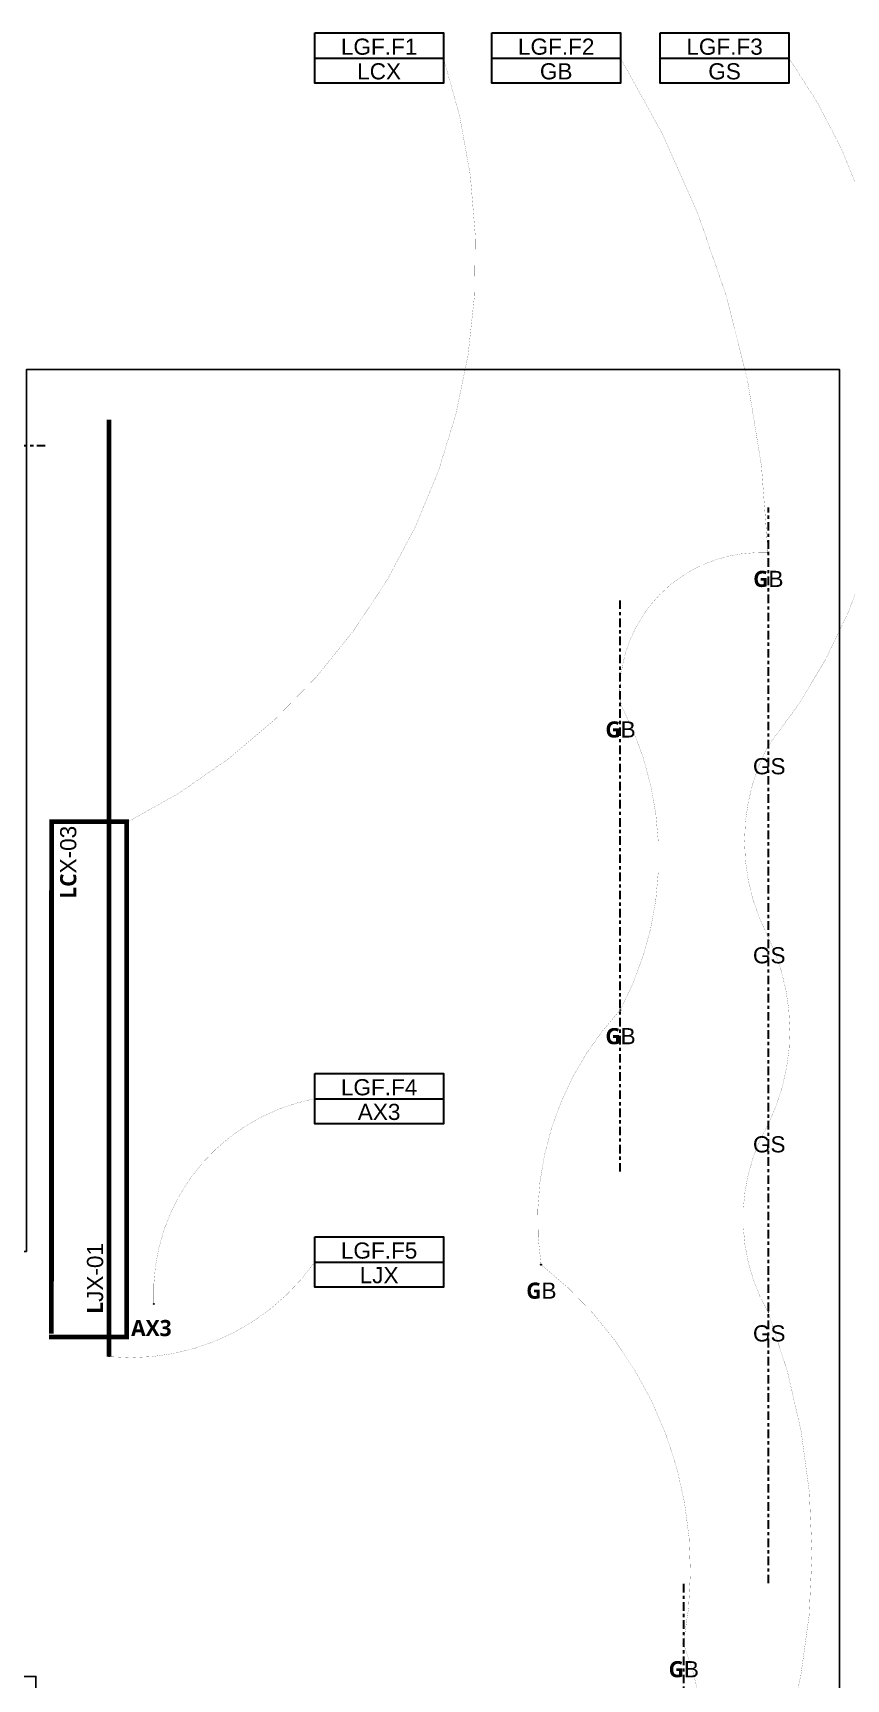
# Model space of a CAD drawing. Header units: millimetres. Extents: x 47511 to 319330, y -16764 to 12078.
# Drawn here: x 85096 to 91138, y -1171 to 11066 of the extents above; entities that cross this region are included whole.
import ezdxf

# ---------------------------------------------------------------- set-up
doc = ezdxf.new("R2010")
doc.units = ezdxf.units.MM
for name, pattern in [('Center 1_4_', [13.493749999999999, 6.349999999999999, -2.38125, 2.38125, -2.38125]), ('Dash - Tight', [4.5, 3, -1.5]), ('DASHDOT', [25.4, 12.7, -6.35, 0, -6.35])]:
    doc.linetypes.add(name, pattern=pattern)
doc.layers.add('0-CountArea', color=152, linetype='Continuous', plot=False, transparency=0.5)
for name, color, linetype, lineweight in [('E-LUM-BLD', 91, 'Continuous', 30), ('E-LUM-CIRC', 5, 'Dash - Tight', 30), ('E-LUM-DIM', 7, 'Center 1_4_', 30), ('E-LUM-DL', 131, 'Continuous', 30), ('E-LUM-GFIT', 252, 'Continuous', 30), ('E-LUM-LED', 20, 'DASHDOT', 30), ('E-LUM-SPK', 71, 'Continuous', 30)]:
    doc.layers.add(name, color=color, linetype=linetype, lineweight=lineweight)
doc.styles.add('1-1', font='Yu Gothic UI Semibold.ttf', dxfattribs={"height": 1.5})
doc.styles.add('Arial_1', font='arial.ttf', dxfattribs={"height": 119.9999999999999})

# ---------------------------------------------------------------- blocks, each defined once
blk = doc.blocks.new('LJX')
at = {"layer": 'E-LUM-LED', "color": 3, "lineweight": 0, "ltscale": 100}
for p, q in [((-0.3484143489331473, 0.3741107117366482), (-0.3484143489331473, 0.4991107117366482)), ((-0.3484143489331473, 0.4991107117366482), (0.1515856510668527, 0.4991107117366482)), ((0, 0.3741107117366482), (-0.3484143489331473, 0.3741107117366482)), ((0, -0.3741107117366482), (0, 0.3741107117366482)), ((0.1515856510668527, 0.4991107117366482), (0.1515856510668527, -0.4991107117366482)), ((-0.3484143489331473, -0.3741107117366482), (-0.3484143489331473, -0.4991107117366482)), ((-0.3484143489331473, -0.3741107117366482), (0, -0.3741107117366482)), ((-0.3484143489331473, -0.4991107117366482), (0.1515856510668527, -0.4991107117366482))]:
    blk.add_line(p, q, dxfattribs=at)
blk = doc.blocks.new('GB')
at = {"layer": 'E-LUM-BLD', "lineweight": 30}
for p, q in [((-0.5284937445248943, 0), (-1.5, 0)), ((0, 1.5), (0, 0.5284937445267133)), ((1.5, 0), (0.5284937445248943, 0)), ((0, -0.5284937445267133), (0, -1.5))]:
    blk.add_line(p, q, dxfattribs=at)
for radius in [0.8692723396954951, 0.5284937445268401]:
    blk.add_circle((0, 0), radius, dxfattribs=at)
at = {"layer": 'E-LUM-GFIT', "lineweight": 30}
blk.add_circle((0, 0), 0.8692723396954951, dxfattribs=at)
at = {"layer": 'E-LUM-BLD', "lineweight": 30, "style": '1-1'}
blk.add_text('B', height=0.867345597444381, dxfattribs=at).set_placement((-0.3311325017639319, -0.4383899122781258))
blk = doc.blocks.new('GS')
at = {"layer": 'E-LUM-SPK', "lineweight": 0}
h = blk.add_hatch(color=256, dxfattribs=at)
h.dxf.hatch_style = 1
h.paths.add_polyline_path([(-1.5, -1.085142304574674), (1.5, -1.085142304574674), (0, 1.512933906774379)])
at = {"layer": 'E-LUM-GFIT', "lineweight": 0}
blk.add_lwpolyline([(-1.5, -1.085142304574674), (1.5, -1.085142304574674), (0, 1.512933906774379), (-1.5, -1.085142304574674)], dxfattribs=at)
at = {"layer": 'E-LUM-SPK', "lineweight": 0}
blk.add_lwpolyline([(-1.5, -1.085142304574674), (1.5, -1.085142304574674), (0, 1.512933906774379), (-1.5, -1.085142304574674)], dxfattribs=at)
blk = doc.blocks.new('LCX')
at = {"layer": 'E-LUM-LED', "lineweight": 0, "ltscale": 100}
for p, q in [((-0.3484143489331473, 0.3741107117366482), (-0.3484143489331473, 0.4991107117366482)), ((-0.3484143489331473, 0.4991107117366482), (0.1515856510668527, 0.4991107117366482)), ((0, 0.3741107117366482), (-0.3484143489331473, 0.3741107117366482)), ((0, -0.3741107117366482), (0, 0.3741107117366482)), ((0.1515856510668527, 0.4991107117366482), (0.1515856510668527, -0.4991107117366482)), ((-0.3484143489331473, -0.3741107117366482), (-0.3484143489331473, -0.4991107117366482)), ((-0.3484143489331473, -0.3741107117366482), (0, -0.3741107117366482)), ((-0.3484143489331473, -0.4991107117366482), (0.1515856510668527, -0.4991107117366482))]:
    blk.add_line(p, q, dxfattribs=at)
blk = doc.blocks.new('AX3')
at = {"layer": 'E-LUM-DL', "lineweight": 0, "ltscale": 100}
h = blk.add_hatch(color=256, dxfattribs=at)
h.dxf.hatch_style = 1
edge = h.paths.add_edge_path()
edge.add_arc((2.91038304567337e-11, -2.91038304567337e-11), 0.8692723396954951, 0, 360)
at = {"layer": 'E-LUM-DL', "lineweight": 30}
for p, q in [((2.91038304567337e-11, 1.499999999970896), (2.91038304567337e-11, -1.500000000029104)), ((-1.499999999970896, -2.91038304567337e-11), (1.500000000029104, -2.91038304567337e-11))]:
    blk.add_line(p, q, dxfattribs=at)
blk.add_circle((2.91038304567337e-11, -2.91038304567337e-11), 0.8692723396954951, dxfattribs=at)
at = {"layer": 'E-LUM-GFIT', "lineweight": 0}
blk.add_circle((2.91038304567337e-11, -2.91038304567337e-11), 0.8692723396954951, dxfattribs=at)

msp = doc.modelspace()

# ---------------------------------------------------------------- linework, layer by layer
at = {"layer": '0-CountArea', "ltscale": 10}
msp.add_lwpolyline([(85090.15932166262, -11898.42123310018), (86634.37909700314, -11898.42123310018), (86634.37909700314, -10164.42817776516), (87868.6043222273, -10164.42817776516), (87868.6043222273, -6807.235384880973), (91089.77437331446, -6807.235384880973), (91089.77437331446, 8564.144907226844), (85047.15603176702, 8564.144907226844), (85047.15603176702, 2007.63894797425), (83312.95605107967, 2007.63894797425), (83312.95605107967, -1151.007389412087), (85117.93002933834, -1151.007389412087)], close=True, dxfattribs=at)
at = {"layer": 'E-LUM-CIRC', "linetype": 'ByBlock', "ltscale": 10}
for p, q in [((87189.93852372009, 10879.07247586615), (88146.41200740421, 10879.07247586615)), ((88505.88584860352, 10879.07247586615), (89462.35933228764, 10879.07247586615)), ((89757.26940169449, 10879.07247586615), (90713.74288537861, 10879.07247586615)), ((87189.93852372009, 3143.245724141918), (88146.41200740421, 3143.245724141918)), ((87189.93852372009, 1929.234671460319), (88146.41200740421, 1929.234671460319))]:
    msp.add_line(p, q, dxfattribs=at)
for points in [[(87189.93852372009, 11066.42825160132), (88146.41200740421, 11066.42825160132), (88146.41200740421, 10691.71670013099), (87189.93852372009, 10691.71670013099)], [(88505.88584860352, 11066.42825160132), (89462.35933228764, 11066.42825160132), (89462.35933228764, 10691.71670013099), (88505.88584860352, 10691.71670013099)], [(89757.26940169449, 11066.42825160132), (90713.74288537861, 11066.42825160132), (90713.74288537861, 10691.71670013099), (89757.26940169449, 10691.71670013099)], [(87189.93852372009, 3330.601499877084), (88146.41200740421, 3330.601499877084), (88146.41200740421, 2955.889948406752), (87189.93852372009, 2955.889948406752)], [(87189.93852372009, 2116.590447195485), (88146.41200740421, 2116.590447195485), (88146.41200740421, 1741.878895725153), (87189.93852372009, 1741.878895725153)]]:
    msp.add_lwpolyline(points, close=True, dxfattribs=at)
at = {"layer": 'E-LUM-CIRC', "ltscale": 25, "const_width": 1}
for points in [[(85791.93057452247, 5195.753828566158, 0.3725196183362074), (88146.41200740421, 10879.07247586615)], [(89929.798791258, -4249.43979240449, -0.2003569811373754), (89929.79879125798, -2726.989461300705, 0.1854701740140272), (89929.79879125797, -904.5391301969212, 0.2822126198147247), (88871.58728932009, 1909.827883976686, -0.2288299504494643), (89459.79879125798, 3801.744567046517, 0.250860264266147), (89459.79879125798, 6081.826978013254, -0.4549648601009318), (90558.31782247624, 7201.01828453911, 0.1293422084466284), (89462.35933228764, 10879.07247586615)], [(90366.21131160793, -6015.319593445529, -0.3283048850819904), (89704.85640038208, -5459.259902481121, 0.3495729319535407), (90555.84921102117, -3581.293314175578, -0.2307512369443175), (90553.97559968541, -2031.417443108643, 0.1834416241315993), (90558.92207941804, 1556.182195755988, -0.26804549229599), (90563.38083697816, 2960.980201070764, 0.232014353699514), (90553.32457442356, 4357.389274991219, -0.2422568638401136), (90553.32457442356, 5757.911200906885, 0.3357661151900614), (90713.74288537861, 10879.07247586615)], [(85994.3830946855, 1617.911200906863, -0.3756912549622656), (87189.93852372009, 3143.245724141918)], [(85661.88704168043, 1225.49048346022, 0.2689875494518432), (87189.93852372009, 1929.234671460319)]]:
    msp.add_lwpolyline(points, format="xyb", dxfattribs=at)
at = {"layer": 'E-LUM-DIM', "ltscale": 10}
for p, q in [((85186.83685369449, 7997.911200906972), (77766.83685369442, 7997.911200906972)), ((90560.81782247624, -459.3397924045275), (90560.81782247627, 7537.648007181619)), ((89459.79879125798, 2601.744567046517), (89459.79879125798, 6846.868183496619)), ((89929.79879125797, -464.3397924045203), (89929.79879125798, -5149.43979240449))]:
    msp.add_line(p, q, dxfattribs=at)
at = {"layer": 'E-LUM-LED', "color": 3, "ltscale": 10, "const_width": 35}
msp.add_lwpolyline([(85661.88704168043, 1225.490483460213), (85661.88704168044, 8191.34575467986)], dxfattribs=at)
at = {"layer": 'E-LUM-LED', "ltscale": 10, "const_width": 35}
msp.add_lwpolyline([(85215.92770860241, 1372.666470506912), (85791.93057452247, 1372.666470506912), (85791.93057452247, 5203.458946804691), (85233.76739430951, 5203.458946804691), (85233.34842604908, 1397.622006093734)], dxfattribs=at)

# ---------------------------------------------------------------- block references
at = {"layer": 'E-LUM-BLD', "linetype": 'ByBlock', "lineweight": 0}
for p in [(90558.31782247624, 7201.01828453911), (89459.79879125798, 6081.826978013254), (89459.79879125798, 3801.744567046517), (88871.58728932009, 1909.827883976686), (89929.79879125797, -904.5391301969212)]:
    msp.add_blockref('GB', p, dxfattribs=at)
at = {"layer": 'E-LUM-DL'}
msp.add_blockref('AX3', (85994.3830946855, 1617.911200906863), dxfattribs=at)
at = {"layer": 'E-LUM-LED', "lineweight": 0, "ltscale": 10, "rotation": 179.9999999999526}
msp.add_blockref('LCX', (85791.93057452247, 5195.753828566158), dxfattribs=at)
at = {"layer": 'E-LUM-LED', "lineweight": 0, "rotation": 270}
msp.add_blockref('LJX', (85661.88704168043, 1225.49048346022), dxfattribs=at)
at = {"layer": 'E-LUM-SPK', "linetype": 'ByBlock', "lineweight": 0}
for p in [(90560.81782247627, 5773.206292303985), (90560.81782247625, 4367.808732386751), (90560.81782247625, 2962.411172469525), (90560.81782247624, 1557.013612552291)]:
    msp.add_blockref('GS', p, dxfattribs=at)

# ---------------------------------------------------------------- texts
at = {"layer": 'E-LUM-BLD', "color": 7, "lineweight": 0, "char_height": 119.9999999999999, "attachment_point": 1, "style": 'Arial_1'}
for insert in [(90448.45932385777, 7067.619626499756), (89349.94029263951, 5948.4283199739), (89349.94029263951, 3668.345909007163), (88761.72879070161, 1776.429225937332), (89819.9402926395, -1037.937788236275)]:
    msp.add_mtext_dynamic_manual_height_columns('{\\fYu Gothic UI Semibold|b1|i0|c128|p34;G}B', width=41.12165479621808, gutter_width=597.4034271367638, heights=[0], dxfattribs=dict(at, insert=insert))
at = {"layer": 'E-LUM-CIRC', "color": 7, "lineweight": 0, "char_height": 119.9999999999999, "attachment_point": 1, "style": 'Arial_1'}
for s, insert in [('\\pxqc;LGF.F1', (87189.93852372009, 11024.28131996837)), ('\\pxqc;LGF.F2', (88505.88584860352, 11024.28131996837)), ('\\pxqc;LGF.F3', (89757.26940169449, 11024.28131996837)), ('\\pxqc;LCX', (87189.93852372009, 10841.12311313589)), ('\\pxqc;GB', (88505.88584860352, 10841.12311313589)), ('\\pxqc;GS', (89757.26940169449, 10841.12311313589)), ('\\pxqc;LGF.F4', (87189.93852372009, 3288.454568244138)), ('\\pxqc;AX3', (87189.93852372009, 3105.29636141166)), ('\\pxqc;LGF.F5', (87189.93852372009, 2074.44351556254)), ('\\pxqc;LJX', (87189.93852372009, 1891.285308730061))]:
    msp.add_mtext_dynamic_manual_height_columns(s, width=956.4734836841167, gutter_width=597.4034271367638, heights=[0], dxfattribs=dict(at, insert=insert))
at = {"layer": 'E-LUM-DL', "color": 7, "lineweight": 0, "insert": (85825.02822344594, 1498.422392508379), "char_height": 119.9999999999999, "attachment_point": 1, "style": 'Arial_1'}
msp.add_mtext_dynamic_manual_height_columns('{\\fYu Gothic UI Semibold|b1|i0|c0|p34;AX3}', width=41.12165479621808, gutter_width=597.4034271367638, heights=[0], dxfattribs=at)
at = {"layer": 'E-LUM-LED', "color": 7, "lineweight": 0, "char_height": 119.9999999999999, "attachment_point": 1, "rotation": 90, "style": 'Arial_1'}
for s, heights, insert in [('{\\fYu Gothic UI Semibold|b1|i0|c128|p34;LC}X-03', [0], (85297.80457277963, 4630.007282767983)), ('{\\fYu Gothic UI Semibold|b1|i0|c128|p34;L}JX-01', [2.03347280334728], (85497.15927154564, 1544.302614356653))]:
    msp.add_mtext_dynamic_manual_height_columns(s, width=41.12165479621808, gutter_width=597.4034271367638, heights=heights, dxfattribs=dict(at, insert=insert))
at = {"layer": 'E-LUM-SPK', "color": 7, "lineweight": 0, "char_height": 119.9999999999999, "attachment_point": 1, "style": 'Arial_1'}
for insert in [(90446.24290052132, 5674.919817100454), (90446.2429005213, 4269.52225718322), (90446.2429005213, 2864.124697265994), (90446.24290052129, 1458.72713734876)]:
    msp.add_mtext_dynamic_manual_height_columns('GS', width=41.12165479621808, gutter_width=597.4034271367638, heights=[0], dxfattribs=dict(at, insert=insert))

doc.saveas('drawing.dxf')
